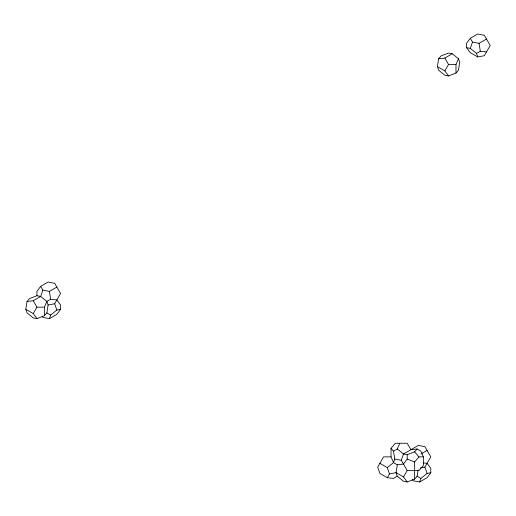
<?xml version="1.0" encoding="UTF-8"?>
<svg xmlns="http://www.w3.org/2000/svg" width="516" height="516" viewBox="0 0 516 516"><rect width="100%" height="100%" fill="white"/><g stroke="black" fill="none" stroke-linecap="round" stroke-linejoin="round"><path stroke-width="0.77" d="M25.8 309.31L27.038 301.441L29.515 298.583L36.952 295.72L40.667 296.436L46.866 301.441L48.104 305.02L46.866 312.889L44.389 315.753L36.952 318.611L33.237 317.895L27.038 312.889L25.8 309.31L33.237 313.605L36.952 318.611M437.4 66.635L438.639 58.766L441.115 55.902L448.552 53.038L452.274 53.754L458.466 58.766L459.704 62.339L458.466 70.208L455.989 73.072L448.552 75.936L444.837 75.22L438.639 70.208L437.4 66.635L444.837 70.924L448.552 75.936M407.195 481.963L403.48 476.952L407.195 470.515L418.998 470.515L423.365 465.471L423.365 456.886L420.888 451.165L417.109 448.985L410.91 449.7L407.195 443.257L395.391 443.257L391.025 448.301L391.025 456.886L393.502 462.613L397.281 464.793L396.043 472.662L397.281 476.236L403.48 481.247L407.195 481.963L414.632 479.1L417.109 476.236L418.102 469.941M42.125 316.127L42.854 317.385L49.407 318.649L50.645 315.07L56.837 310.064L54.657 303.756L60.559 293.54L54.657 283.316L48.104 282.059L40.667 286.348L42.854 290.127L40.667 296.436L33.237 300.725L27.038 301.441M477.745 56.966L476.507 53.387L470.315 48.381L472.495 42.08L470.315 38.294L477.745 34.004L484.298 35.262L490.2 45.485L484.298 55.709L477.745 56.966L470.315 52.677L466.593 47.666L466.593 43.305L470.315 38.294M391.025 448.301L393.502 451.165L394.74 459.034L393.502 462.613L387.31 467.619L379.873 463.323M407.195 470.515L401.293 460.291L403.48 453.99L418.347 445.405L424.9 446.669L430.796 456.886L424.9 467.109L427.08 473.411L420.888 478.422L419.643 481.996L413.097 480.738L412.368 479.474M44.389 315.753L44.389 307.168L46.866 301.441L50.645 299.261L56.837 299.977L60.559 304.982L60.559 309.348L56.837 314.354L49.407 318.649M455.989 73.072L455.989 64.487L458.466 58.766M393.502 451.165L397.281 448.985L399.758 443.257M33.237 313.605L36.952 307.168L33.237 300.725M444.837 70.924L448.552 64.487L444.837 58.05L438.639 58.766M391.025 456.886L383.588 456.886L377.686 467.109L379.873 473.411L387.31 477.706L389.49 473.92L387.31 467.619M40.667 286.348L36.952 291.359L36.952 295.72M417.109 448.985L414.632 451.842L407.195 454.706L407.195 459.066L403.48 464.077L397.281 464.793M423.21 462.878L427.08 463.323L430.796 468.335L430.796 472.695L427.08 477.706L419.643 481.996M414.632 479.1L414.632 461.93L418.998 456.886L423.365 456.886M444.837 58.05L452.274 53.754M42.854 290.127L49.407 291.392L56.837 287.096M472.495 42.08L479.048 43.338L486.485 39.048M476.507 53.387L480.286 51.207L486.485 51.922M420.998 453.957L427.08 450.449M397.281 476.236L393.502 478.422L387.31 477.706M48.104 305.02L54.657 303.756M56.837 310.064L60.559 309.348M389.49 473.92L396.043 472.662L403.48 476.952M420.527 467.947L424.9 467.109M427.08 473.411L430.796 472.695M448.552 64.487L455.989 64.487M36.952 307.168L44.389 307.168M466.593 47.666L470.315 48.381M407.195 454.706L403.48 453.99L397.281 448.985M394.74 459.034L401.293 460.291M407.195 459.066L414.632 461.93M417.109 476.236L420.888 478.422M46.866 312.889L50.645 315.07M414.632 451.842L418.998 456.886M479.048 43.338L480.286 51.207M49.407 291.392L50.645 299.261"/></g></svg>
